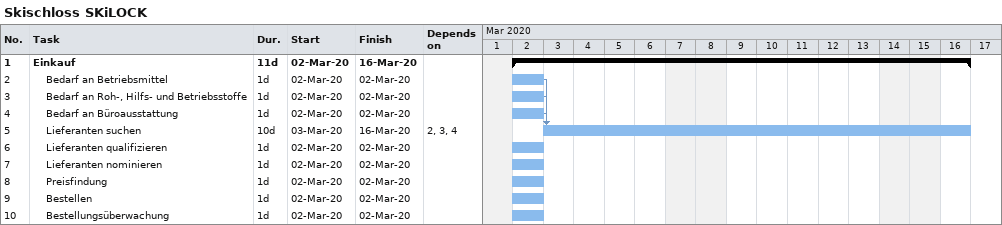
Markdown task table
Skischloss SKiLOCK

| ID | Level | Task | Duration | Start | Finish | Predecessors |
|---|---|---|---|---|---|---|
| 1 | 1 | **Einkauf** | 11d | 2020-03-02 | 2020-03-16 |  |
| 2 | 2 | Bedarf an Betriebsmittel | 1d | 2020-03-02 | 2020-03-02 |  |
| 3 | 2 | Bedarf an Roh-, Hilfs- und Betriebsstoffe | 1d | 2020-03-02 | 2020-03-02 |  |
| 4 | 2 | Bedarf an Büroausstattung | 1d | 2020-03-02 | 2020-03-02 |  |
| 5 | 2 | Lieferanten suchen | 10d | 2020-03-03 | 2020-03-16 | 2, 3, 4 |
| 6 | 2 | Lieferanten qualifizieren | 1d | 2020-03-02 | 2020-03-02 |  |
| 7 | 2 | Lieferanten nominieren | 1d | 2020-03-02 | 2020-03-02 |  |
| 8 | 2 | Preisfindung | 1d | 2020-03-02 | 2020-03-02 |  |
| 9 | 2 | Bestellen | 1d | 2020-03-02 | 2020-03-02 |  |
| 10 | 2 | Bestellungsüberwachung | 1d | 2020-03-02 | 2020-03-02 |  |
